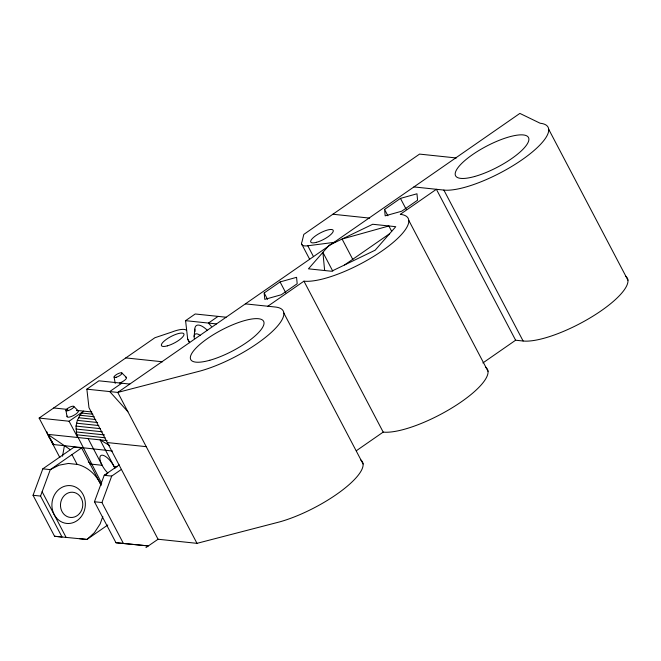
<?xml version="1.0" encoding="UTF-8"?>
<svg xmlns="http://www.w3.org/2000/svg" width="661" height="661" viewBox="0 0 661 661"><rect width="100%" height="100%" fill="white"/><g stroke="black" fill="none" stroke-linecap="round" stroke-linejoin="round"><path stroke-width="0.99" d="M101.678 483.298L76.734 434.781L76.015 426.089L77.32 420.379L79.956 415.257L83.716 411.117L69.075 421.231L39.131 418.074L59.854 457.552M194.127 336.499L194.83 329.137M62.531 456.23L64.414 445.679L112.403 451.017M102.81 516.448L100.158 523.917L94.44 532.642L86.963 539.45L54.566 536.269L33.05 495.287L42.816 468.839L74.115 447.117L81.609 447.91L100.877 484.612M54.566 536.269L62.06 537.062L40.536 496.072L50.302 469.624L81.609 447.91M360.675 459.907A63.332 18.202 -27.7 0 1 342.39 490.132A63.332 18.202 -27.7 0 1 279.677 521.884L196.995 543.342L158.062 539.244L148.361 545.92L115.972 542.739L94.449 501.749L104.215 475.309L119.22 464.898M123.458 543.532L101.934 502.542L111.701 476.094L121.401 469.417M39.131 418.074L154.872 337.746L171.769 332.07A22.168 6.37 -27.7 0 1 186.262 330.103M158.062 539.244L88.971 407.647L86.864 389.164L98.902 380.81L129.796 384.058M189.575 342.729L187.691 339.151L185.584 320.659L195.218 313.983L226.112 317.23M121.756 383.215L109.718 391.568L127.912 411.753M218.072 316.388L208.438 323.072L211.421 326.385M264.177 292.955L280.066 281.933L296.574 277.323L297.186 283.734L281.297 294.756L264.788 299.375L264.177 292.955L267.523 299.326M384.57 209.421L400.459 198.399L416.967 193.78L417.578 200.2L401.69 211.223L385.181 215.841L384.57 209.421L387.916 215.792M267.837 306.233L303.953 281.173A63.332 18.202 -27.7 0 0 382.058 250.916A63.332 18.202 -27.7 0 0 400.269 214.346L436.384 189.286L515.621 340.217L523.115 341.002A63.332 18.202 -27.7 0 0 594.677 315.082A63.332 18.202 -27.7 0 0 625.537 276.133M344.563 264.962L389.61 233.713M107.801 524.991L86.963 539.45L79.477 538.665M145.957 547.589L148.361 545.92L115.972 542.739M356.312 450.752L383.19 432.104A63.332 18.202 -27.7 0 0 454.76 406.176A63.332 18.202 -27.7 0 0 485.62 367.235M482.869 362.947L515.621 340.217M106.834 473.978L104.215 475.309L111.701 476.094M456.354 157.971L419.561 154.096L303.804 234.407L302.036 241.678A22.168 6.37 -27.7 0 0 307.795 245.776L335.069 242.24M49.327 437.475L53.748 444.58L52.037 442.672L52.219 441.994L47.724 434.335L107.198 440.623M53.004 444.506L64.414 445.679M413.918 186.923L443.87 190.079A63.332 18.202 -27.7 0 0 521.983 159.813A63.332 18.202 -27.7 0 0 540.186 123.252L519.868 113.411L117.757 392.419L86.864 389.164M332.88 214.238L369.673 218.113M245.371 303.87L275.323 307.026A63.332 18.202 -27.7 0 1 268.564 334.838A63.332 18.202 -27.7 0 1 200.44 370.953L117.757 392.419L196.995 543.342M185.584 320.659L216.478 323.915M125.805 357.915L162.556 361.79M53.764 407.961L67.736 409.44M76.726 410.382L91.838 411.977M81.708 413.042L92.879 414.224M79.956 415.257L94.168 416.76M78.485 417.719L95.746 419.537M77.32 420.379L97.63 422.519M76.494 423.189L98.828 425.544M76.015 426.089L100.381 428.659M75.891 429.03L102.29 431.807M76.131 431.947L104.562 434.938M76.734 434.781L105.157 437.78M107.305 442.564L146.238 446.662M89.648 463.964L102.116 465.286L88.136 438.615M117.08 466.864L114.097 466.55L100.108 439.879L109.734 445.613M42.816 468.839L50.302 469.624L59.027 465.195L68.413 463.444L77.808 464.493A41.164 36.215 -84 0 1 101.158 485.356M33.05 495.287L40.536 496.072M94.449 501.749L101.934 502.542M47.724 434.335L70.372 449.728M88.243 461.865L91.648 464.179M121.847 372.92L126.292 377.34M73.702 406.333L78.147 410.77M48.988 436.863L49.575 437.491L48.352 435.599M187.691 339.151L189.657 342.464M69.075 421.231L77.676 437.491M42.139 491.734L66.141 537.451M548.713 129.3L627.95 280.231M443.87 190.079L523.115 341.002M400.459 198.399L406.193 209.322M408.787 220.402L488.033 371.333M391.684 231.342L388.866 225.971L342.084 239.042L352.891 259.624M332.772 271.15L322.899 252.353L324.642 270.531M307.795 245.776L313.512 256.658M301.532 243.769L309.621 259.186M303.953 281.173L383.19 432.104M280.066 281.933L285.808 292.856M283.85 313.074L363.087 464.005M71.975 454.586L77.139 464.419M46.782 431.633L47.435 433.798M114.08 377.034L115.204 383.223A6.337 1.818 -27.7 0 1 115.344 382.628M65.926 410.431L67.042 416.628M107.859 473.069A12.666 4.801 55.2 0 1 100.926 455.487A12.666 4.801 55.2 0 1 114.981 468.409M76.593 410.605A6.337 1.818 -27.6 0 1 74.354 415.067A6.337 1.818 -27.6 0 1 67.182 416.033M125.681 377.15A6.337 1.818 -27.7 0 1 125.474 379.505A6.337 1.818 -27.7 0 1 119.583 383.074M194.342 338.622A12.666 4.801 55.2 0 1 200.457 335.557M194.995 331.467A19.004 7.197 55.2 0 1 207.537 330.475M329.046 245.33L308.464 268.829L331.533 271.258L375.175 250.189L395.757 226.69L372.697 224.261L329.046 245.33M474.656 176.495A41.164 11.832 -27.7 0 0 528.874 138.876A41.164 11.832 -27.7 0 0 472.565 154.608A41.164 11.832 -27.7 0 0 474.656 176.495M209.793 360.27A41.164 11.832 -27.7 0 0 264.012 322.651A41.164 11.832 -27.7 0 0 207.703 338.391A41.164 11.832 -27.7 0 0 209.793 360.27M116.179 377.257A4.437 1.272 -27.7 0 0 122.012 373.201A4.437 1.272 -27.7 0 0 115.948 374.894A4.437 1.272 -27.7 0 0 116.179 377.257M68.025 410.655A4.437 1.272 -27.6 0 0 73.875 406.614A4.437 1.272 -27.6 0 0 67.802 408.308A4.437 1.272 -27.6 0 0 68.025 410.655M316.611 242.281A12.666 3.644 -27.7 0 0 333.293 230.706A12.666 3.644 -27.7 0 0 315.966 235.547A12.666 3.644 -27.7 0 0 316.611 242.281M167.324 345.868A12.666 3.644 -27.7 0 0 184.006 334.292A12.666 3.644 -27.7 0 0 166.679 339.134A12.666 3.644 -27.7 0 0 167.324 345.868M80.543 517.505A19.004 16.715 -84 0 0 72.867 486.058A19.004 16.715 -84 0 0 52.492 510.052A19.004 16.715 -84 0 0 80.543 517.505M79.568 513.498A12.666 11.146 -84 0 0 74.453 492.536A12.666 11.146 -84 0 0 60.87 508.532A12.666 11.146 -84 0 0 79.568 513.498"/></g></svg>
